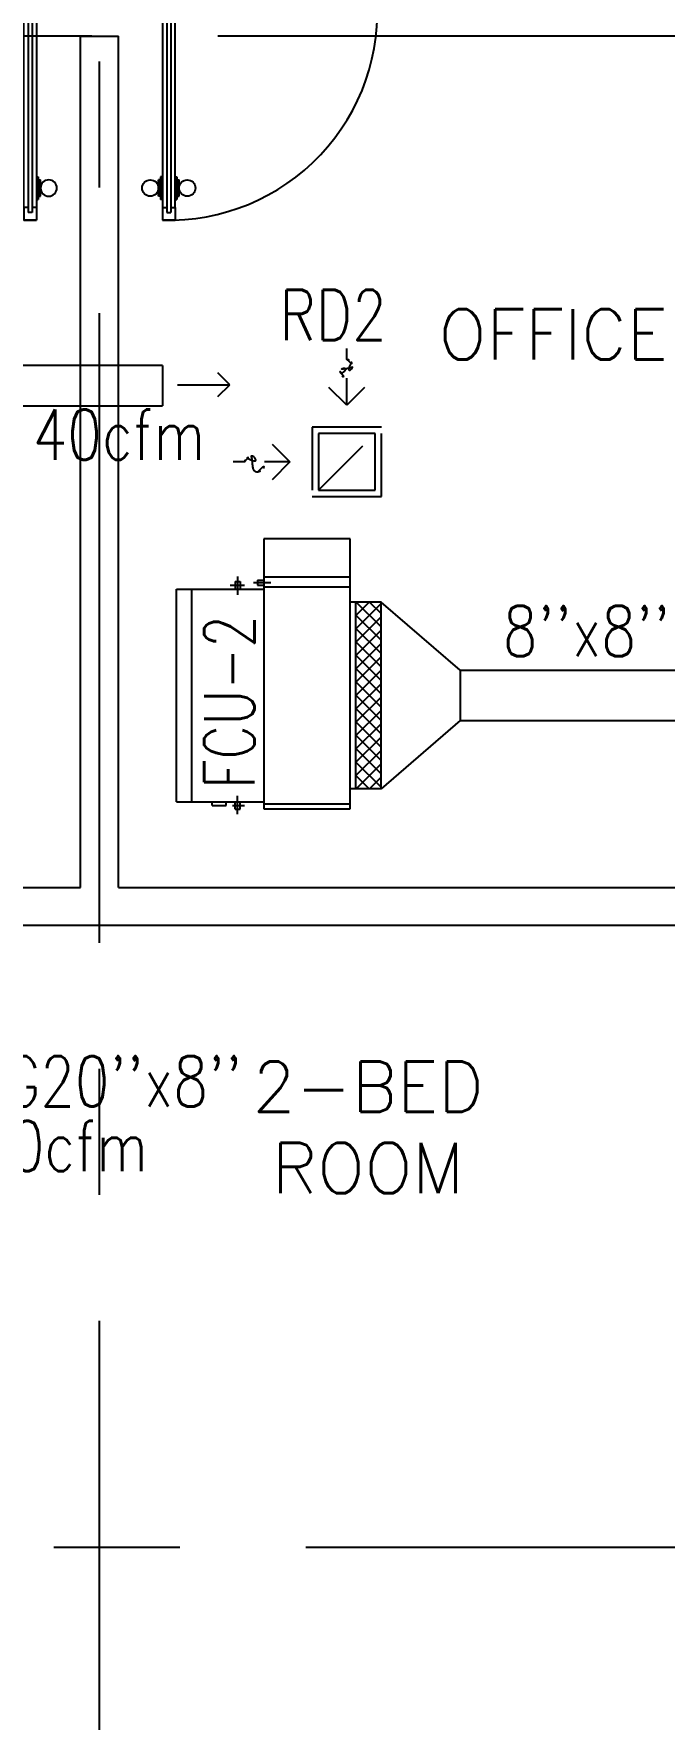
# Model space of a CAD drawing. Extents: x 417866029 to 417866302, y 43498045 to 43498122.
# Drawn here: x 417866091.58 to 417866094.08, y 43498072.29 to 43498078.98 of the extents above; entities that cross this region are included whole.
import ezdxf
from ezdxf.enums import TextEntityAlignment as Align

# ---------------------------------------------------------------- set-up
doc = ezdxf.new("R2010")
doc.units = 0
doc.header["$MEASUREMENT"] = 0
doc.linetypes.add('CENTERX2', pattern=[4, 2.5, -0.5, 0.5, -0.5])
doc.linetypes.add('HIDDEN', pattern=[0.375, 0.25, -0.125])
doc.layers.get('0').update_dxf_attribs({"linetype": 'CONTINUOUS'})
for name, color, linetype in [('AXES', 11, 'CENTERX2'), ('DOOR', 9, 'CONTINUOUS'), ('DUCT', 6, 'CONTINUOUS'), ('FCU', 6, 'CONTINUOUS'), ('M-EGU.', 2, 'CONTINUOUS'), ('M-TEXT', 2, 'CONTINUOUS'), ('RM-NAME', 9, 'CONTINUOUS'), ('WALL', 9, 'CONTINUOUS')]:
    doc.layers.add(name, color=color, linetype=linetype)
doc.styles.add('ROMANS', font='ROMANS.shx', dxfattribs={"width": 0.6})

# ---------------------------------------------------------------- blocks, each defined once
blk = doc.blocks.new('DOOR90')
at = {"layer": 'DOOR', "color": 7, "linetype": 'ByBlock'}
for p, q in [((-150, 0), (0, 0)), ((-150, 0), (-150, -25)), ((0, -50), (-113.7099299924448, 0)), ((0, -50), (-40.1457343158545, 0)), ((0, -50), (0, 0)), ((-1000, -25), (-1050, -25)), ((-1050, -75), (-1050, -25)), ((-1050, -25), (-1050, -75)), ((-1000, -41.9999999999709), (-1020, -41.9999999999709)), ((-1020, -42), (-1020, -58)), ((-1000, -58), (-1020, -58)), ((-1000, -25), (-1000, -41.9999999999709)), ((-1000, -58), (-1000, -75)), ((-877.6424572214019, -17.79999999995925), (-967.6424572214019, -17.79999999995925)), ((-967.6424572214019, -25), (-967.6424572214019, -17.79999999995925)), ((-955.0424572214251, -8.799999999959255), (-890.2424572213786, -8.799999999959255)), ((-955.0424572214251, -17.79999999995925), (-955.0424572214251, -8.799999999959255)), ((-955.0424572214251, -17.79999999995925), (-890.2424572213786, -17.79999999995925)), ((-890.2424572213786, -17.79999999995925), (-890.2424572213786, -8.799999999959255)), ((-877.6424572214019, -25), (-877.6424572214019, -17.79999999995925)), ((-200, -25), (-150, -25)), ((-200, -42), (-200, -25)), ((-180, -42), (-200, -42)), ((-200, -58), (-180, -58)), ((-200, -75), (-200, -58)), ((-180, -58), (-180, -42)), ((-150, -25), (-100, -25)), ((-150, -75), (-150, -25)), ((-100, -25), (-100, -50)), ((0, -50), (-100, -36.64271395650576)), ((-100, -50), (0, -50)), ((-1000, -75), (-1050, -74.99999999947613)), ((-967.6424572214019, -75), (-967.6424572214019, -82.20000000004075)), ((-877.6424572214019, -82.20000000004075), (-967.6424572214019, -82.20000000004075)), ((-955.0424572214251, -82.20000000004075), (-890.2424572213786, -82.20000000004075)), ((-955.0424572214251, -82.20000000004075), (-955.0424572214251, -91.20000000004075)), ((-955.0424572214251, -91.20000000004075), (-890.2424572213786, -91.20000000004075)), ((-890.2424572213786, -82.20000000004075), (-890.2424572213786, -91.20000000004075)), ((-877.6424572214019, -75), (-877.6424572214019, -82.20000000004075)), ((-150, -75), (-200, -75)), ((0, -850), (-113.7099299924448, -900)), ((-100, -875), (-100, -850)), ((0, -850), (-100, -863.3572860434942)), ((-100, -850), (0, -850)), ((0, -850), (-40.1457343158545, -900)), ((0, -850), (0, -900)), ((-150, -875), (-100, -875)), ((-150, -900), (-150, -875)), ((-150, -900), (0, -900)), ((0, -900), (-150, -900))]:
    blk.add_line(p, q, dxfattribs=at)
at = {"layer": 'DOOR', "linetype": 'ByBlock'}
for p, q in [((-200, -25), (-1000, -25)), ((-200, -42), (-1000, -41.9999999999709)), ((-200, -58), (-1000, -58)), ((-1000, -75), (-200, -75))]:
    blk.add_line(p, q, dxfattribs=at)
at = {"layer": 'DOOR', "color": 7, "linetype": 'ByBlock'}
for centre in [(-922.6424572214019, 23.53094421501737), (-922.6424572214019, -123.5309442149592)]:
    blk.add_circle(centre, 32.39999999998526, dxfattribs=at)
for centre, radius, start, end in [((0, -50), 154.4019578127773, 161.1052885482714, 166.2857707768669), ((0, -50), 94.40195781277725, 148.0181880328085, 180), ((0, -50), 134.4019578127773, 158.159849394549, 169.2800236450682), ((0, -50), 114.4019578127773, 154.0838418822192, 167.37742587102), ((0, -50), 74.40195781277725, 137.7764264185456, 180), ((0, -50), 54.40195781277725, 113.2073828924446, 180), ((0, -50), 34.40195781277725, 90, 180), ((0, -50), 14.40195781277725, 90, 180), ((0, -850), 94.40195781277725, 180, 211.9818119671915), ((0, -850), 74.40195781277725, 180, 222.2235735814543), ((0, -850), 54.40195781277725, 180, 246.7926171075554), ((0, -850), 34.40195781277725, 180, 270), ((0, -850), 14.40195781277725, 180, 270), ((0, -850), 154.4019578127773, 193.7142292231331, 198.8947114517286), ((0, -850), 134.4019578127773, 190.7199763549318, 201.840150605451)]:
    blk.add_arc(centre, radius, start, end, dxfattribs=at)
at = {"layer": 'DOOR', "linetype": 'HIDDEN', "ltscale": 0.5}
blk.add_arc((-222.2222222220153, -49.99999999976717), 828.155208510499, 178.270116378131, 275.0030377036063, dxfattribs=at)
blk = doc.blocks.new('*X37')
at = {"color": 0}
for p, q in [((16890.47746209932, -2466.570672882412), (16943.4517006644, -2413.596434317336)), ((16890.47746209932, -2519.603681471403), (16990.47746209933, -2419.603681471401)), ((16990.47746209933, -2565.49912589376), (16890.47746209932, -2465.499125893757)), ((16890.47746209932, -2572.636690060394), (16990.47746209933, -2472.636690060392)), ((16990.47746209933, -2512.466117304769), (16891.6077791119, -2413.596434317336)), ((16990.47746209933, -2459.433108715778), (16944.64078770089, -2413.596434317336)), ((16990.47746209933, -2618.532134482751), (16890.47746209932, -2518.532134482748)), ((16890.47746209932, -2625.669698649385), (16990.47746209933, -2525.669698649383)), ((16990.47746209933, -2671.565143071742), (16890.47746209932, -2571.565143071739)), ((16890.47746209932, -2678.702707238376), (16990.47746209933, -2578.702707238374)), ((16990.47746209933, -2724.598151660733), (16890.47746209932, -2624.59815166073)), ((16890.47746209932, -2731.735715827367), (16990.47746209933, -2631.735715827365)), ((16990.47746209933, -2777.631160249724), (16890.47746209932, -2677.631160249721)), ((16890.47746209932, -2784.768724416358), (16990.47746209933, -2684.768724416357)), ((16990.47746209933, -2830.664168838715), (16890.47746209932, -2730.664168838713)), ((16890.47746209932, -2837.801733005349), (16990.47746209933, -2737.801733005348)), ((16990.47746209933, -2883.697177427706), (16890.47746209932, -2783.697177427704)), ((16890.47746209932, -2890.83474159434), (16990.47746209933, -2790.834741594339)), ((16990.47746209933, -2936.730186016697), (16890.47746209932, -2836.730186016694)), ((16890.47746209932, -2943.867750183331), (16990.47746209933, -2843.86775018333)), ((16990.47746209933, -2989.763194605689), (16890.47746209932, -2889.763194605686)), ((16890.47746209932, -2996.900758772323), (16990.47746209933, -2896.900758772321)), ((16990.47746209933, -3042.796203194679), (16890.47746209932, -2942.796203194677)), ((16890.47746209932, -3049.933767361314), (16990.47746209933, -2949.933767361312)), ((16990.47746209933, -3095.82921178367), (16890.47746209932, -2995.829211783668)), ((16890.47746209932, -3102.966775950305), (16990.47746209933, -3002.966775950303)), ((16990.47746209933, -3148.862220372662), (16890.47746209932, -3048.862220372659)), ((16891.53081232129, -3154.946434317336), (16990.47746209933, -3055.999784539294)), ((16943.52866745501, -3154.946434317336), (16890.47746209932, -3101.89522896165)), ((16944.56382091028, -3154.946434317336), (16990.47746209933, -3109.032793128285))]:
    blk.add_line(p, q, dxfattribs=at)
blk = doc.blocks.new('WHE06')
at = {"color": 3}
for p, q in [((688.9750000238419, 621.5), (346.0749999880791, 621.5)), ((346.0749999880791, 621.5), (346.0749999880791, 469.1000000014901)), ((688.9750000238419, 469.1000000014901), (688.9750000238419, 621.5)), ((242.1000000238419, 472.1842434704304), (242.1000000238419, 399.4801759719849)), ((60.32499998807907, -422.25), (60.32499998807907, 422.25)), ((212.2971614003181, 437.25), (269.0589052438736, 437.25)), ((232.1000000238419, 452.25), (232.1000000238419, 422.25)), ((232.1000000238419, 452.25), (252.1000000238419, 452.25)), ((252.1000000238419, 452.25), (252.1000000238419, 422.25)), ((304.9940044879913, 447.6499999985099), (373.2827185988426, 447.6499999985099)), ((321.0749999880791, 457.6499999985099), (321.0749999880791, 437.6499999985099)), ((321.0749999880791, 457.6499999985099), (346.0749999880791, 457.6499999985099)), ((321.0749999880791, 437.6499999985099), (346.0749999880791, 437.6499999985099)), ((346.0749999880791, 430.4178223386407), (688.9750000238419, 430.4178223386407)), ((811.1999999880791, 370.6749999970198), (688.9750000238419, 370.6749999970198)), ((711.1999999880791, -370.6749999970198), (711.1999999880791, 370.6749999970198)), ((811.1999999880791, -370.6749999970198), (811.1999999880791, 370.6749999970198)), ((242.1000000238419, -472.1842434704304), (242.1000000238419, -399.4801759719849)), ((811.1999999880791, -370.6749999970198), (688.9750000238419, -370.6749999970198)), ((141.6357128024101, -437.25), (141.6357128024101, -422.25)), ((141.6357128024101, -437.25), (196.5700032711029, -437.25)), ((196.5700032711029, -437.25), (196.5700032711029, -422.25)), ((221.3790392279625, -437.25), (269.0589052438736, -437.25)), ((232.1000000238419, -452.25), (232.1000000238419, -422.25)), ((232.1000000238419, -452.25), (252.1000000238419, -452.25)), ((252.1000000238419, -452.25), (252.1000000238419, -422.25)), ((346.0749999880791, -430.4178223386407), (688.9750000238419, -430.4178223386407))]:
    blk.add_line(p, q, dxfattribs=at)
at = {"color": 6}
for p, q in [((346.0749999880791, 469.1000000014901), (346.0749999880791, -450.8250000029802)), ((688.9750000238419, 469.1000000014901), (346.0749999880791, 469.1000000014901)), ((688.9750000238419, -450.8250000029802), (688.9750000238419, 469.1000000014901)), ((0, -422.25), (0, 422.25)), ((0, 422.25), (346.0749999880791, 422.25)), ((0, -422.25), (346.0749999880791, -422.25)), ((346.0749999880791, -450.8250000029802), (688.9750000238419, -450.8250000029802))]:
    blk.add_line(p, q, dxfattribs=at)
at = {"color": 11}
blk.add_blockref('*X37', (-16179.27746212482, 2784.271434314549), dxfattribs=at)
blk = doc.blocks.new('RM1')
at = {"layer": 'RM-NAME', "style": 'ROMANS'}
for tag, p in [('ROOMNAME1', (0, 323.8095238059759)), ('ROOMNAME2', (0, 0))]:
    blk.add_attdef(tag, text='', height=200, dxfattribs=at).set_placement(p, align=Align.MIDDLE)

msp = doc.modelspace()

# ---------------------------------------------------------------- linework, layer by layer
at = {"layer": 'AXES'}
for p, q in [((417866091.8434642, 43498051.37071069), (417866091.8434642, 43498110.14071069)), ((417866102.8126107, 43498078.97071069), (417866042.6034642, 43498078.97071069)), ((417866103.1626107, 43498072.97071069), (417866053.1534642, 43498072.97071069))]:
    msp.add_line(p, q, dxfattribs=at)
at = {"layer": 'DUCT'}
for p, q in [((417866092.0935169, 43498077.66372834), (417866087.6303625, 43498077.66372834)), ((417866087.6303625, 43498077.50372834), (417866092.0935169, 43498077.50372834))]:
    msp.add_line(p, q, dxfattribs=at)
at = {"layer": 'DUCT', "linetype": 'Continuous'}
msp.add_line((417866092.0935169, 43498077.66372834), (417866092.0935169, 43498077.50372834), dxfattribs=at)
at = {"layer": 'DUCT', "linetype": 'ByBlock'}
for p, q in [((417866093.2752889, 43498076.45348658), (417866092.9607866, 43498076.72416157)), ((417866093.2752889, 43498076.45348658), (417866094.2215685, 43498076.45348658)), ((417866093.2752889, 43498076.45348658), (417866093.2752889, 43498076.25348657)), ((417866093.2752889, 43498076.25348657), (417866092.9607866, 43498075.98281158)), ((417866093.2752889, 43498076.25348657), (417866094.2215685, 43498076.25348657))]:
    msp.add_line(p, q, dxfattribs=at)
at = {"layer": 'M-EGU.'}
for p, q in [((417866092.8245142, 43498077.68771251), (417866092.8245142, 43498077.73071069)), ((417866092.3601487, 43498077.58675211), (417866092.3130088, 43498077.63389209)), ((417866092.8245142, 43498077.50571069), (417866092.8245142, 43498077.61256757)), ((417866092.1526949, 43498077.58675211), (417866092.3601487, 43498077.58675211)), ((417866092.3130088, 43498077.53961213), (417866092.3601487, 43498077.58675211)), ((417866092.8245142, 43498077.50571069), (417866092.7538036, 43498077.57642137)), ((417866092.8952249, 43498077.57642137), (417866092.8245142, 43498077.50571069)), ((417866092.5288035, 43498077.35142137), (417866092.5995142, 43498077.28071069)), ((417866092.9370142, 43498077.39321069), (417866092.7120142, 43498077.39321069)), ((417866092.7120142, 43498077.39321069), (417866092.7120142, 43498077.16821069)), ((417866092.9370142, 43498077.16821069), (417866092.9370142, 43498077.39321069)), ((417866092.4188328, 43498077.28071069), (417866092.3745142, 43498077.28071069)), ((417866092.5995142, 43498077.28071069), (417866092.4984517, 43498077.28071069)), ((417866092.5995142, 43498077.28071069), (417866092.5288035, 43498077.21000002)), ((417866092.7120142, 43498077.16821069), (417866092.9370142, 43498077.16821069))]:
    msp.add_line(p, q, dxfattribs=at)
at = {"layer": 'M-EGU.', "linetype": 'HIDDEN'}
for p, q in [((417866092.9620142, 43498077.41821069), (417866092.6870142, 43498077.41821069)), ((417866092.6870142, 43498077.41821069), (417866092.6870142, 43498077.14321069)), ((417866092.9620142, 43498077.14321069), (417866092.9620142, 43498077.41821069)), ((417866092.7120142, 43498077.16821069), (417866092.9370142, 43498077.39321069)), ((417866092.6870142, 43498077.14321069), (417866092.9620142, 43498077.14321069))]:
    msp.add_line(p, q, dxfattribs=at)
at = {"layer": 'M-EGU.'}
for points in [[(417866092.8245142, 43498077.68771251, -0.1878616880635112), (417866092.8429514, 43498077.67634755, -0.2026446714702415), (417866092.8478903, 43498077.65677048, -0.6169147816705048), (417866092.82283, 43498077.64867336, 0.6687084752237648), (417866092.7992343, 43498077.63908932, 0.1942850651709176), (417866092.8063498, 43498077.62115166, 0.1860514396155063), (417866092.8245142, 43498077.61256757)], [(417866092.4188328, 43498077.28071069, -0.1324001419046424), (417866092.4299747, 43498077.29679886, -0.15664048728736), (417866092.4453724, 43498077.30314729, -0.7366118572675341), (417866092.4579914, 43498077.27167642, 0.7742319307937748), (417866092.471912, 43498077.24126323, 0.2033489946306821), (417866092.492987, 43498077.254991, 0.1938082075567039), (417866092.4984517, 43498077.28071069)]]:
    msp.add_lwpolyline(points, format="xyb", dxfattribs=at)
at = {"layer": 'WALL'}
for p, q in [((417866091.7684642, 43498078.97071069), (417866091.9184642, 43498078.97071069)), ((417866091.7684642, 43498075.59071069), (417866091.7684642, 43498078.97071069)), ((417866091.9184642, 43498075.59071069), (417866091.9184642, 43498078.97071069)), ((417866088.0934642, 43498075.59071069), (417866091.7684642, 43498075.59071069)), ((417866091.9184642, 43498075.59071069), (417866095.1934642, 43498075.59071069)), ((417866088.5434642, 43498075.44071069), (417866095.1934642, 43498075.44071069))]:
    msp.add_line(p, q, dxfattribs=at)

# ---------------------------------------------------------------- block references
at = {"layer": 'DOOR', "color": 0, "linetype": 'ByBlock', "yscale": 0.001000002026557922, "zscale": 0.001}
for p, xscale, rotation in [((417866091.6184652, 43498079.29071056), -0.001000002026557922, 270), ((417866092.0684633, 43498079.29071056), 0.001000002026557922, 90)]:
    msp.add_blockref('DOOR90', p, dxfattribs=dict(at, xscale=xscale, rotation=rotation))
at = {"layer": 'FCU', "linetype": 'ByBlock', "xscale": 0.0009999871253967285, "yscale": 0.001000002026557922, "zscale": 0.001}
msp.add_blockref('WHE06', (417866092.1495866, 43498076.35348658), dxfattribs=at)
at = {"layer": 'RM-NAME'}
ref = msp.add_blockref('RM1', (417866093.6444722, 43498077.78651106), dxfattribs=dict(at, xscale=0.0009999871253967285, yscale=0.001000002026557922, zscale=0.001))
ref.add_attrib('ROOMNAME2', 'OFFICE', dxfattribs={"height": 0.2, "style": 'ROMANS'}).set_placement((417866093.6444722, 43498077.78651106), align=Align.MIDDLE)
ref = msp.add_blockref('RM1', (417866092.9089741, 43498074.47656742), dxfattribs=dict(at, xscale=0.0009999871253967285, yscale=0.001000002026557922, zscale=0.001))
ref.add_attrib('ROOMNAME2', 'ROOM', dxfattribs={"height": 0.2, "style": 'ROMANS'}).set_placement((417866092.9089741, 43498074.47656742), align=Align.MIDDLE)
ref.add_attrib('ROOMNAME1', '2-BED', dxfattribs={"height": 0.2, "style": 'ROMANS'}).set_placement((417866092.9089741, 43498074.80037695), align=Align.MIDDLE)

# ---------------------------------------------------------------- texts
at = {"layer": 'M-TEXT', "linetype": 'ByBlock', "style": 'ROMANS', "width": 0.8}
for s, p in [('RD2', (417866092.5580341, 43498077.76395742)), ('40cfm', (417866091.578601, 43498077.28884928)), ("8''x8''", (417866093.4442442, 43498076.50854935))]:
    msp.add_text(s, height=0.2, dxfattribs=at).set_placement(p)
at = {"layer": 'M-TEXT', "style": 'ROMANS', "width": 0.75}
msp.add_text('FCU-2', height=0.2, rotation=90, dxfattribs=at).set_placement((417866092.4586402, 43498075.98351995))
at = {"layer": 'M-TEXT', "style": 'ROMANS', "width": 0.8}
for s, p in [("SAG20''x8''", (417866091.2042975, 43498074.7212401)), ('290cfm', (417866091.2134003, 43498074.4639095))]:
    msp.add_text(s, height=0.2, dxfattribs=at).set_placement(p)

doc.saveas('drawing.dxf')
